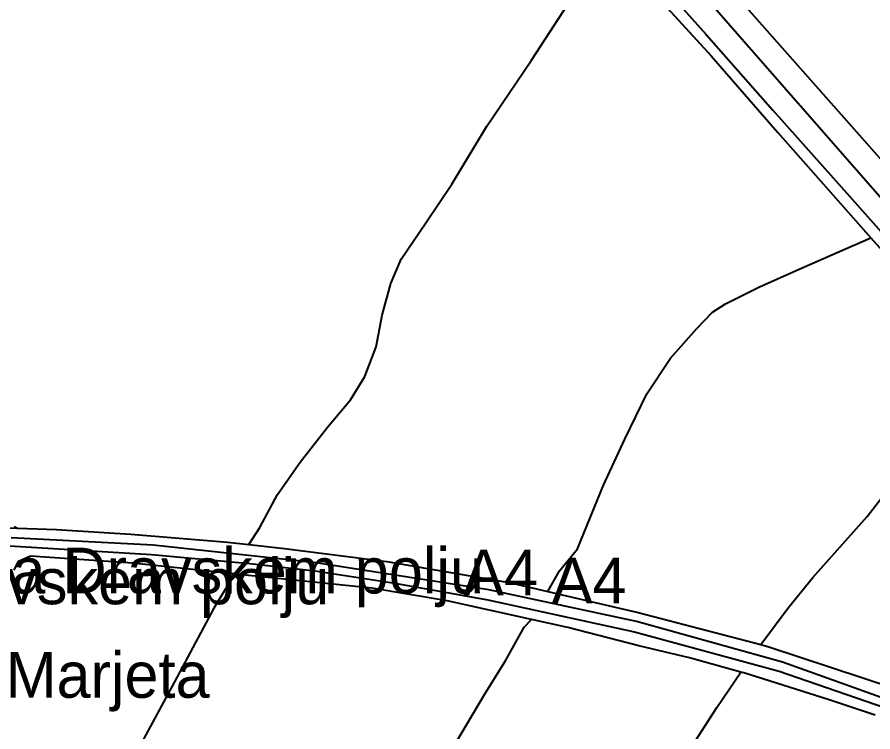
# Model space of a CAD drawing. Extents: x -8864 to 13231, y -7697 to 8949.
# Drawn here: x 3568 to 4729, y -2701 to -1731 of the extents above; entities that cross this region are included whole.
import ezdxf

# ---------------------------------------------------------------- set-up
doc = ezdxf.new("R2010")
doc.units = 0
for name, color, linetype in [('OSM_HIGHWAY_MOTORWAY', 8, 'CONTINUOUS'), ('OSM_HIGHWAY_PATH', 8, 'CONTINUOUS'), ('OSM_HIGHWAY_TRACK', 8, 'CONTINUOUS'), ('OSM_LABELS', 8, 'CONTINUOUS'), ('OSM_WATERWAY_CANAL', 4, 'CONTINUOUS')]:
    doc.layers.add(name, color=color, linetype=linetype)

msp = doc.modelspace()

# ---------------------------------------------------------------- linework, layer by layer
at = {"layer": 'OSM_HIGHWAY_MOTORWAY'}
for p, q in [((3752.833491, -2446.922197), (3560.191815, -2437.259358)), ((3558.001922, -2448.256536), (3750.36029, -2459.898645)), ((3974.035659, -2471.307245), (3752.833491, -2446.922197)), ((3750.36029, -2459.898645), (3883.790626, -2472.196804)), ((3883.790626, -2472.196804), (3972.228614, -2481.792926)), ((4208.009651, -2507.545671), (3974.035659, -2471.307245)), ((3972.228614, -2481.792926), (4077.649759, -2498.160819)), ((4077.649759, -2498.160819), (4206.593112, -2521.467276)), ((4408.52269, -2550.833856), (4208.009651, -2507.545671)), ((4206.593112, -2521.467276), (4405.658983, -2564.833297)), ((4606.156708, -2605.930942), (4408.52269, -2550.833856)), ((4405.658983, -2564.833297), (4601.930062, -2617.995592)), ((4806.577864, -2677.751745), (4606.156708, -2605.930942)), ((4601.930062, -2617.995592), (4808.920896, -2689.727439))]:
    msp.add_line(p, q, dxfattribs=at)
at = {"layer": 'OSM_HIGHWAY_PATH'}
for p, q in [((4384.426209, -1621.655691), (4502.956084, -1754.344597)), ((4752.412467, -1937.960779), (4542.496671, -1700.025875)), ((4502.956084, -1754.344597), (4593.208774, -1856.63281)), ((4593.208774, -1856.63281), (4697.404804, -1973.643231)), ((4697.404804, -1973.643231), (4823.377253, -2116.450875))]:
    msp.add_line(p, q, dxfattribs=at)
at = {"layer": 'OSM_HIGHWAY_TRACK'}
for p, q in [((4371.194967, -1631.607637), (4509.68656, -1783.010649)), ((4265.796793, -1788.815024), (4321.409357, -1703.005899)), ((4509.68656, -1783.010649), (4600.237872, -1886.977905)), ((4205.444566, -1878.582688), (4265.796793, -1788.815024)), ((4157.642111, -1957.375413), (4205.444566, -1878.582688)), ((4600.237872, -1886.977905), (4726.041867, -2029.874505)), ((4122.764618, -2009.514714), (4157.642111, -1957.375413)), ((4089.058642, -2058.907501), (4122.764618, -2009.514714)), ((4691.937728, -2044.930298), (4726.041867, -2029.874505)), ((4726.041867, -2029.874505), (4812.021968, -2126.514016)), ((4624.96988, -2074.27464), (4691.937728, -2044.930298)), ((4075.345011, -2091.832319), (4089.058642, -2058.907501)), ((4574.058696, -2096.858329), (4624.96988, -2074.27464)), ((4063.591564, -2134.953711), (4075.345011, -2091.832319)), ((4529.165888, -2119.442019), (4574.058696, -2096.858329)), ((4511.401721, -2131.061889), (4529.165888, -2119.442019)), ((4055.360323, -2178.075104), (4063.591564, -2134.953711)), ((4490.237859, -2153.011767), (4511.401721, -2131.061889)), ((4454.579356, -2193.386645), (4490.237859, -2153.011767)), ((4039.686508, -2218.060799), (4055.360323, -2178.075104)), ((4422.443059, -2241.600765), (4454.579356, -2193.386645)), ((4020.482831, -2249.81807), (4039.686508, -2218.060799)), ((3989.135201, -2287.057251), (4020.482831, -2249.81807)), ((4392.657451, -2303.158277), (4422.443059, -2241.600765)), ((3952.297525, -2334.493007), (3989.135201, -2287.057251)), ((4363.66051, -2365.872215), (4392.657451, -2303.158277)), ((3921.3404, -2378.392764), (3952.297525, -2334.493007)), ((4721.195006, -2408.081809), (4773.109253, -2340.842237)), ((4328.392512, -2452.12612), (4363.66051, -2365.872215)), ((3897.42003, -2423.104244), (3921.3404, -2378.392764)), ((4647.458397, -2490.877552), (4721.195006, -2408.081809)), ((3546.03408, -2423.248797), (3568.683394, -2424.29403)), ((3564.181096, -2422.036773), (3568.683394, -2424.29403)), ((3568.683394, -2424.29403), (3621.48585, -2425.683966)), ((3621.48585, -2425.683966), (3722.519552, -2432.411259)), ((3882.335802, -2446.188311), (3897.42003, -2423.104244)), ((3722.519552, -2432.411259), (3853.606855, -2442.852463)), ((3853.606855, -2442.852463), (3882.335802, -2446.188311)), ((3882.335802, -2446.188311), (3930.972867, -2451.881491)), ((3930.972867, -2451.881491), (4069.663541, -2469.461409)), ((4303.851928, -2482.037555), (4328.392512, -2452.12612)), ((3568.997329, -2469.605962), (3563.660422, -2481.103518)), ((3586.24848, -2462.2115), (3568.997329, -2469.605962)), ((3725.084636, -2471.651949), (3586.24848, -2462.2115)), ((3862.129061, -2486.08505), (3725.084636, -2471.651949)), ((4069.663541, -2469.461409), (4237.703375, -2498.37209)), ((4288.101543, -2510.069796), (4303.851928, -2482.037555)), ((3862.129061, -2486.08505), (3854.058616, -2501.240919)), ((3873.361835, -2487.274836), (3862.129061, -2486.08505)), ((4049.165835, -2505.355131), (3873.361835, -2487.274836)), ((4614.104642, -2532.030794), (4647.458397, -2490.877552)), ((3854.058616, -2501.240919), (3835.222474, -2532.475574)), ((4151.401681, -2522.46803), (4049.165835, -2505.355131)), ((4237.703375, -2498.37209), (4288.101543, -2510.069796)), ((4288.101543, -2510.069796), (4410.582414, -2538.491219)), ((4265.934619, -2547.831593), (4151.401681, -2522.46803)), ((3835.222474, -2532.475574), (3781.830431, -2632.751159)), ((4410.582414, -2538.491219), (4576.822861, -2582.09075)), ((4576.822861, -2582.09075), (4614.104642, -2532.030794)), ((4256.026501, -2558.517426), (4265.934619, -2547.831593)), ((4315.329724, -2558.773174), (4265.934619, -2547.831593)), ((4230.949929, -2603.050994), (4256.026501, -2558.517426)), ((4411.447652, -2583.83651), (4315.329724, -2558.773174)), ((4480.352713, -2600.237762), (4411.447652, -2583.83651)), ((4576.822861, -2582.09075), (4587.619187, -2584.926221)), ((4587.619187, -2584.926221), (4788.515074, -2651.231755)), ((4202.106128, -2649.786221), (4230.949929, -2603.050994)), ((4550.038785, -2619.418887), (4480.352713, -2600.237762)), ((4517.381813, -2667.521812), (4550.038785, -2619.418887)), ((4553.982124, -2620.408522), (4550.038785, -2619.418887)), ((4669.809089, -2656.980533), (4553.982124, -2620.408522)), ((3781.830431, -2632.751159), (3734.012661, -2720.395)), ((4157.274576, -2725.376533), (4202.106128, -2649.786221)), ((4731.838192, -2677.940777), (4669.809089, -2656.980533)), ((4480.804474, -2724.34242), (4517.381813, -2667.521812))]:
    msp.add_line(p, q, dxfattribs=at)
at = {"layer": 'OSM_WATERWAY_CANAL'}
msp.add_line((4137.397086, -1286.491943), (4807.757037, -2053.592383), dxfattribs=at)

# ---------------------------------------------------------------- texts
at = {"layer": 'OSM_LABELS'}
for s, p in [('Marjeta na Dravskem polju', (3214.736217, -2512.667845)), ('A4', (4173.217719, -2515.434688)), ('Marjeta na Dravskem polju', (3004.888071, -2527.304264)), ('A4', (4293.417379, -2525.984101)), ('NK Marjeta', (3414.276026, -2654.25181))]:
    msp.add_text(s, height=62.042552, dxfattribs=at).set_placement(p)

doc.saveas('drawing.dxf')
